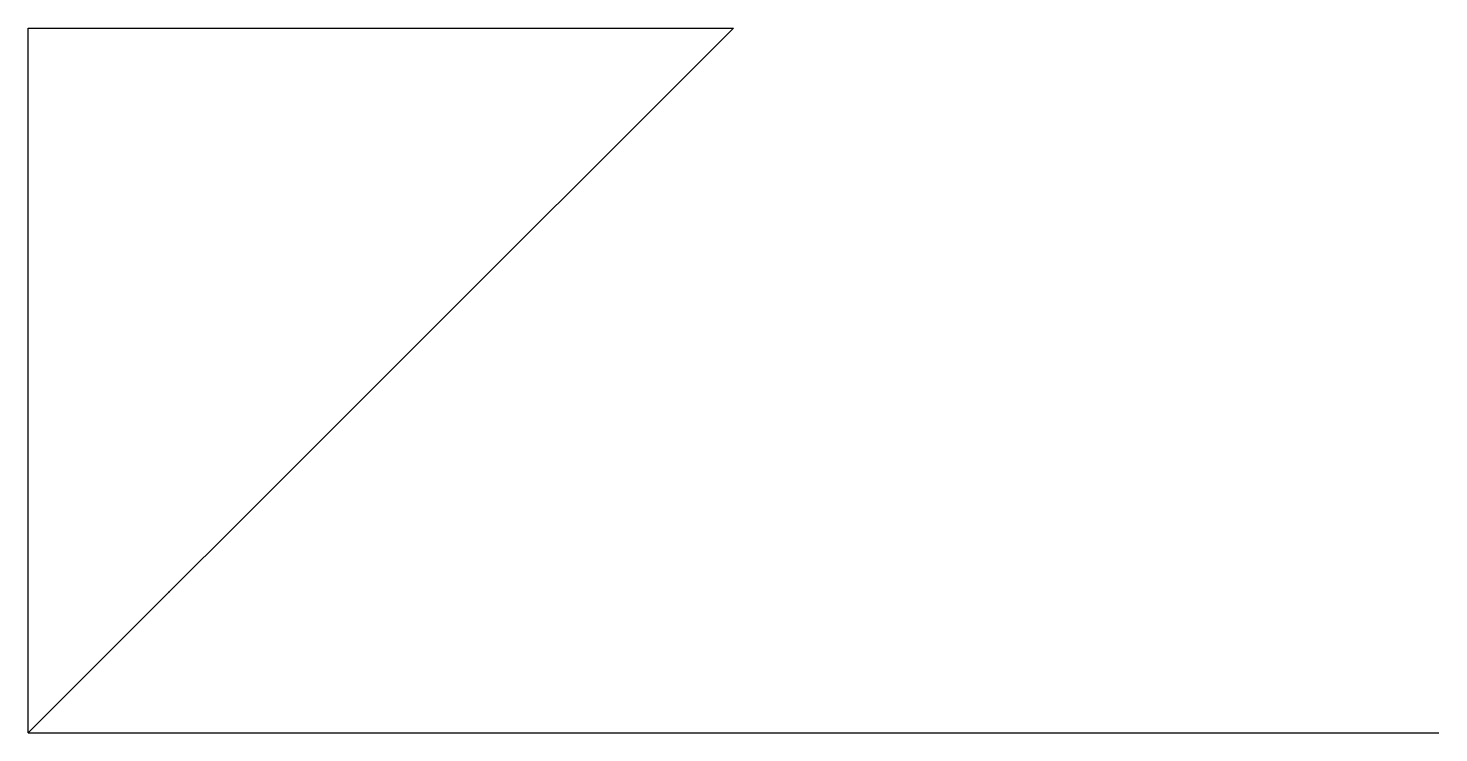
# Model space of a CAD drawing. Header units: metres. Extents: x 0 to 10, y 0 to 5.
import ezdxf

# ---------------------------------------------------------------- set-up
doc = ezdxf.new("R2010")
doc.units = ezdxf.units.M

msp = doc.modelspace()

# ---------------------------------------------------------------- linework, layer by layer
at = {"layer": 'LINES'}
msp.add_line((0, 0), (10, 0), dxfattribs=at)
at = {"layer": 'PARCEL'}
msp.add_lwpolyline([(0, 0), (0, 5), (5, 5)], close=True, dxfattribs=at)
at = {"layer": 'POINTS'}
msp.add_point((1, 1), dxfattribs=at)

doc.saveas('drawing.dxf')
